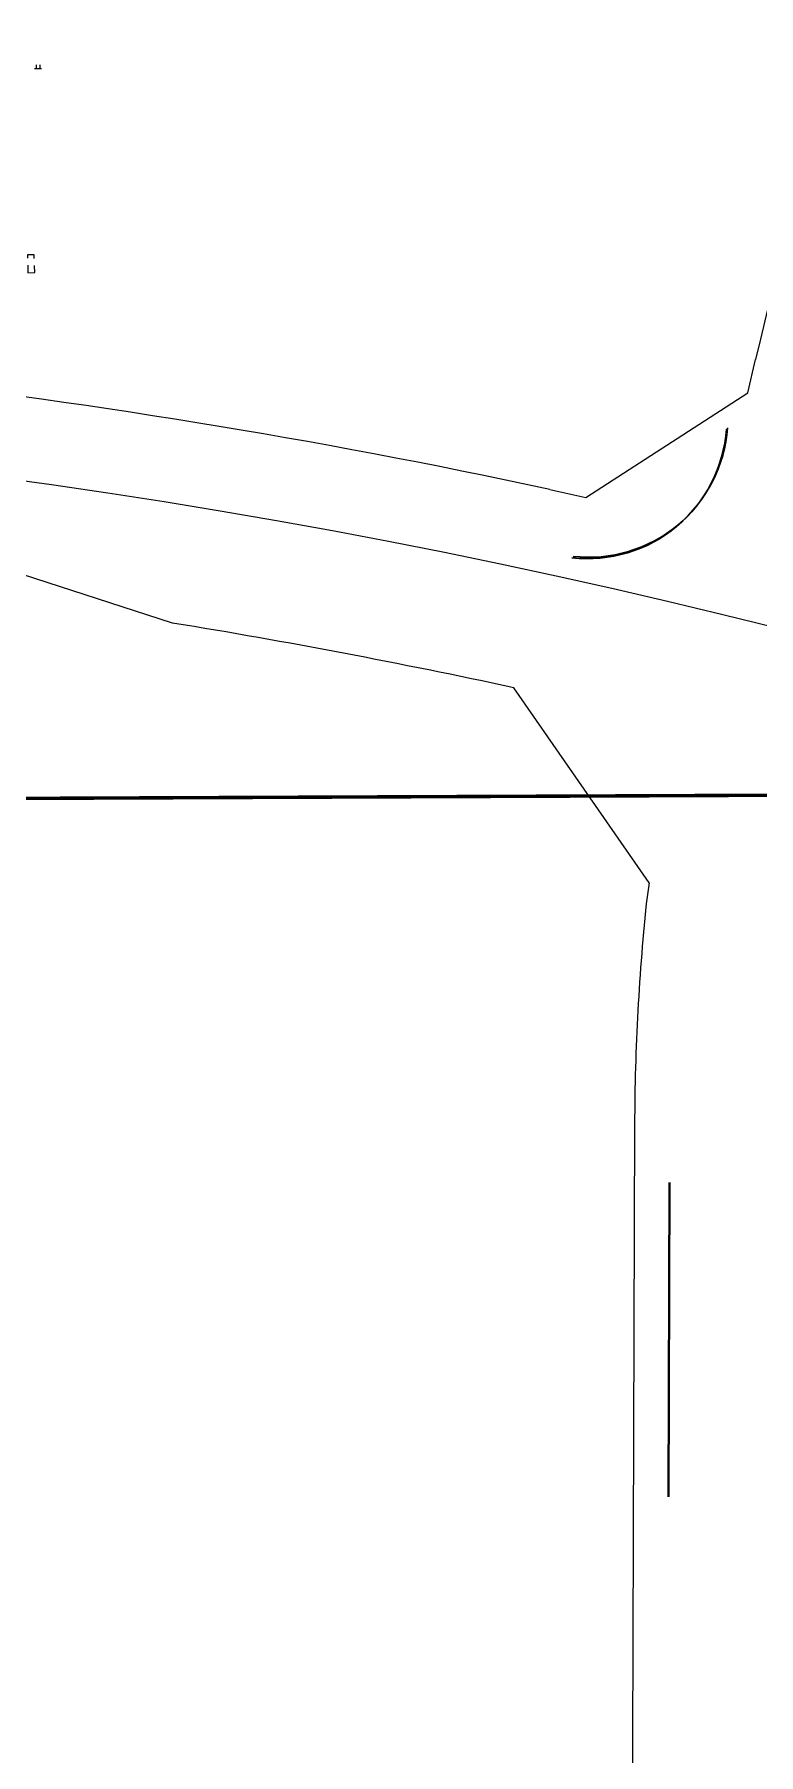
# Model space of a CAD drawing. Extents: x 529262 to 576451, y 2694391 to 2717535.
# Drawn here: x 567417.4 to 567521.6, y 2709221.8 to 2709469.3 of the extents above; entities that cross this region are included whole.
import ezdxf
from ezdxf.xclip import XClip

# ---------------------------------------------------------------- set-up
doc = ezdxf.new("R2010")
doc.units = 0
doc.header["$XCLIPFRAME"] = 0
doc.linetypes.add('CONTINOUS', pattern=[0])
doc.linetypes.add('X5', pattern=[3, 2, -1])
for name, color, linetype in [('JMD', 8, 'Continuous'), ('PP-COM', 7, 'Continuous'), ('RD-中线', 40, 'Continuous'), ('RD-红线', 7, 'Continuous'), ('ZBTZ', 8, 'Continuous')]:
    doc.layers.add(name, color=color, linetype=linetype)
doc.layers.add('规划人行道', color=130, linetype='CONTINOUS', lineweight=30)
doc.layers.add('规划道路红线', color=5, linetype='Continuous', lineweight=40)

# ---------------------------------------------------------------- blocks, each defined once
blk = doc.blocks.new('A$C19FD0107')
at = {"layer": 'RD-中线', "color": 8, "linetype": 'Continuous'}
blk.add_lwpolyline([(-3086.58, 14893.65), (-3108.23, 14899.63, 0.000046), (-3108.32, 14899.66), (-3236.52, 14935.1, 0.007364), (-3240.8, 14936.21), (-3481.53, 14995.18, 0.065736), (-3741.79, 15023.65), (-4056.29, 15016.62, -0.003768), (-4058.1, 15016.6), (-4121.61, 15016.13, 0.002785), (-4122.95, 15016.12), (-4376.62, 15011.45), (-4572.92, 15005.07)], format="xyb", dxfattribs=at)
at = {"layer": 'RD-中线', "color": 8, "linetype": 'Continuous', "flags": 128}
for points in [[(-4490.73, 14139.44, 0), (-4490.29, 14139.42)], [(-3818.25, 14086.17, 0), (-3817.74, 14086.17)]]:
    blk.add_lwpolyline(points, format="xyb", dxfattribs=at)
at = {"layer": 'RD-红线', "color": 8, "linetype": 'Continuous', "flags": 128}
blk.add_lwpolyline([(-3436.14, 15204.25), (-3476.15, 15034.82), (-3476.83, 15031.92)], dxfattribs=at)
at = {"layer": 'RD-红线', "color": 8}
for points in [[(-3506.43, 15013.22, 0.051126), (-3711.6, 15035.87)], [(-3506.43, 15013.22), (-3501.26, 15012.08), (-3477.96, 15027.14), (-3476.83, 15031.92, 0.40843)], [(-3511.62, 14984.68, 0.012718), (-3560.74, 14994, 0.012718)], [(-3492.17, 14956.63), (-3511.62, 14984.68, 0.394354)]]:
    blk.add_lwpolyline(points, format="xyb", dxfattribs=at)
blk.add_lwpolyline([(-3560.74, 14994), (-3589.62, 15003.33)], dxfattribs=at)
at = {"layer": 'RD-红线', "color": 8, "linetype": 'Continuous', "flags": 128}
blk.add_lwpolyline([(-3492.17, 14956.63), (-3492.46, 14954.62, 0.025599), (-3494.25, 14921.83), (-3494.83, 14744.09)], format="xyb", dxfattribs=at)
blk = doc.blocks.new('gc119')
at = {"color": 8}
for p, q in [((-1, 0), (1, 0)), ((-0.5, 1), (-0.5, 0)), ((0.5, 1), (0.5, 0))]:
    blk.add_line(p, q, dxfattribs=at)

msp = doc.modelspace()

# ---------------------------------------------------------------- linework, layer by layer
at = {"const_width": 0.5}
msp.add_lwpolyline([(567047.338, 2709357.825), (567047.547, 2708657.021), (567373.419, 2708657.069), (567373.438, 2708730.216), (567619.122, 2708730.227), (567619.011, 2709360.226), (567047.338, 2709357.825)], dxfattribs=at)
at = {"layer": 'JMD', "linetype": 'X5', "flags": 128}
msp.add_lwpolyline([(567416.441, 2709435.001), (567417.446, 2709435.036), (567417.326, 2709437.572), (567416.358, 2709437.589)], close=True, dxfattribs=at)
at = {"layer": '规划人行道'}
for centre in [(567497.156, 2709414.066, -5.772), (567497.003, 2709413.866, -6.694)]:
    msp.add_arc(centre, 20, 263.48209, 356.07924, dxfattribs=at)
at = {"layer": '规划道路红线', "elevation": -6.694}
msp.add_lwpolyline([(567508.624, 2709258.87), (567508.776, 2709304.131)], dxfattribs=at)

# ---------------------------------------------------------------- block references
at = {"layer": 'PP-COM'}
ref = msp.add_blockref('A$C19FD0107', (570997.993, 2694390.603), dxfattribs=at)
XClip(ref).set_block_clipping_path([(-9366.4383134884, 14428.6043910822), (-3328.4480743363, 17452.7484863754)])
at = {"layer": 'ZBTZ', "linetype": 'Continuous', "xscale": 0.5, "yscale": 0.5}
msp.add_blockref('gc119', (567417.877, 2709464.401), dxfattribs=at)

doc.saveas('drawing.dxf')
